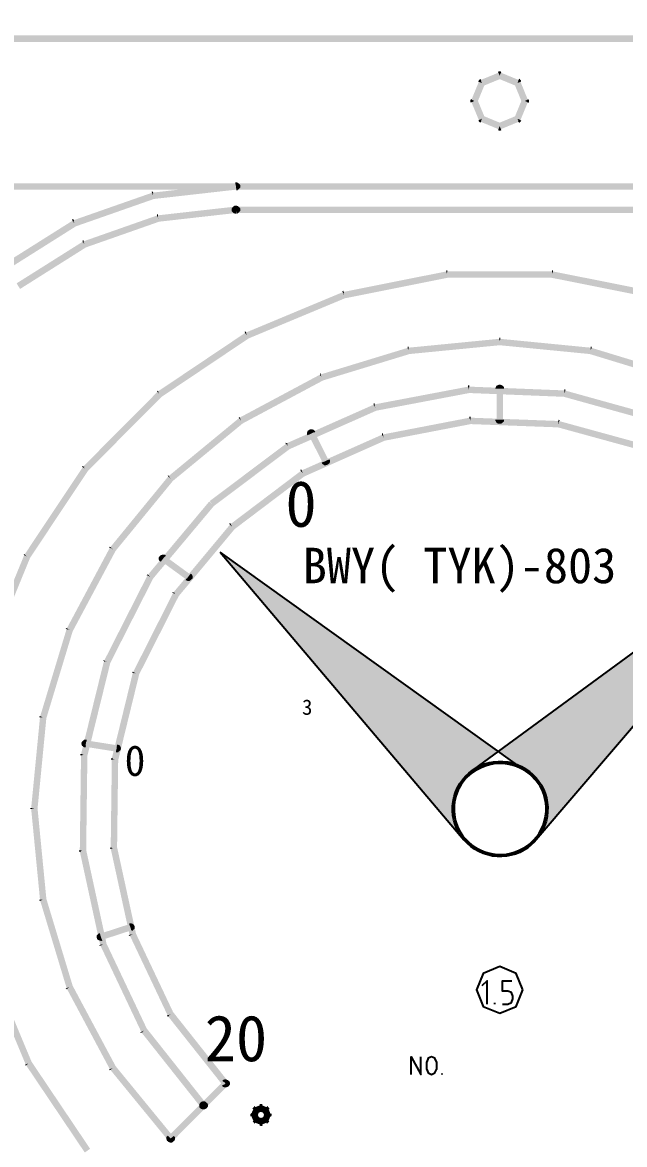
# Model space of a CAD drawing. Header units: millimetres. Extents: x -27384 to -11847, y 105622 to 113060.
# Drawn here: x -20774.8 to -20697.3, y 111418.4 to 111562.7 of the extents above; entities that cross this region are included whole.
import ezdxf

# ---------------------------------------------------------------- set-up
doc = ezdxf.new("R2010")
doc.units = ezdxf.units.MM
doc.linetypes.add('DASHDOT', pattern=[25.4, 12.7, -6.35, 0, -6.35])
doc.linetypes.add('HIDDEN', pattern=[9.524999999999999, 6.35, -3.175])
doc.layers.get('0').update_dxf_attribs({"color": 1, "linetype": 'DASHDOT'})
for name, color, linetype in [('01粗实线', 7, 'Continuous'), ('1', 4, 'Continuous'), ('3', 6, 'HIDDEN')]:
    doc.layers.add(name, color=color, linetype=linetype)
doc.layers.add('细实线', color=3, linetype='Continuous', lineweight=35)
doc.styles.add('PDF SimSun', font='SimSun.ttf')

# ---------------------------------------------------------------- blocks, each defined once
blk = doc.blocks.new('G$CBD4B754B')
at = {"transparency": 33554559}
for points in [[(-76.88780595131175, 99.44467736022489), (-76.88780595131175, 99.03308769360774), (-76.88780595131175, 98.6214980269906), (76.7816128878585, 98.6214980269906), (76.7816128878585, 99.03308769360774), (76.7816128878585, 99.44467736022489)], [(0.1124181740669883, 93.89627288639622), (-0.0465052381332498, 94.28149737863896), (-0.2054286503334879, 94.6659895049279), (-2.498466454919253, 93.72416688701014), (-2.339543042719015, 93.33894239476649), (-2.180619630522415, 92.95445026847847)], [(-0.0465052381332498, 94.28149737863896), (0.1124181740669883, 94.6659895049279), (0.0596878253199975, 94.6930870452561), (-0.006225110617378959, 94.6930870452561), (-0.0596878253199975, 94.6930870452561), (-0.125600761253736, 94.6930870452561), (-0.2054286503334879, 94.6659895049279)], [(2.087609154255915, 92.95445026847847), (2.246532566456153, 93.33894239476649), (2.406188344608381, 93.72416688701014), (0.1124181740669883, 94.6659895049279), (-0.0465052381332498, 94.28149737863896), (-0.2054286503334879, 93.89627288639622)], [(-1.95505091643281, 93.18001898256716), (-2.339543042719015, 93.33894239476649), (-2.724035169008857, 93.49859817292054), (-3.678308008158638, 91.1887159513717), (-3.293815881868795, 91.02979253917238), (-2.909323755582591, 90.87013676101833)], [(-2.339543042719015, 93.33894239476649), (-2.498466454919253, 93.72416688701014), (-2.551929169621872, 93.69706934668102), (-2.6046595183725, 93.67070417230661), (-2.644207279932743, 93.63115641074637), (-2.684487407448614, 93.57769369604284), (-2.724035169008857, 93.49859817292054)], [(2.803863058084971, 90.87013676101833), (3.187622818419186, 91.02979253917238), (3.57211494470539, 91.1887159513717), (2.631024692742358, 93.49859817292054), (2.246532566456153, 93.33894239476649), (1.862772806121939, 93.18001898256716)], [(2.246532566456153, 93.33894239476649), (2.631024692742358, 93.49859817292054), (2.604659518368862, 93.55132852166844), (2.578294343995367, 93.60479123637197), (2.538746582435124, 93.64433899793312), (2.485283867732505, 93.68388675949427), (2.406188344608381, 93.72416688701014)], [(-3.293815881868795, 91.02979253917238), (-3.678308008158638, 91.1887159513717), (-3.704673182532133, 91.1359856026238), (-3.704673182532133, 91.06934030073353), (-3.704673182532133, 91.01660995198563), (-3.704673182532133, 90.94996465009535), (-3.678308008158638, 90.87013676101833)], [(-2.909323755582591, 91.1887159513717), (-3.293815881868795, 91.02979253917238), (-3.678308008158638, 90.87013676101833), (-2.724035169008857, 88.57416949261187), (-2.339543042719015, 88.73382527076501), (-1.95505091643281, 88.89274868296434)], [(1.862772806121939, 88.89274868296434), (2.246532566456153, 88.73382527076501), (2.631024692742358, 88.57416949261187), (3.57211494470539, 90.87013676101833), (3.187622818419186, 91.02979253917238), (2.803863058084971, 91.1887159513717)], [(3.187622818419186, 91.02979253917238), (3.57211494470539, 90.87013676101833), (3.599212485034514, 90.92359947572095), (3.599212485034514, 90.9895124116565), (3.599212485034514, 91.04297512636003), (3.599212485034514, 91.1096204282494), (3.57211494470539, 91.1887159513717)], [(-2.339543042719015, 88.73382527076501), (-2.724035169008857, 88.57416949261187), (-2.697669994635362, 88.52143914386306), (-2.657389867119491, 88.46797642916044), (-2.617842105559248, 88.42842866759929), (-2.578294343995367, 88.38814854008342), (-2.498466454919253, 88.34860077852227)], [(-2.180619630522415, 89.11831739705394), (-2.339543042719015, 88.73382527076501), (-2.498466454919253, 88.34860077852227), (-0.2054286503334879, 87.4060457946498), (-0.0465052381332498, 87.79127028689345), (0.1124181740669883, 88.17576241318147)], [(-0.2054286503334879, 88.17576241318147), (-0.0465052381332498, 87.79127028689345), (0.1124181740669883, 87.4060457946498), (2.406188344608381, 88.34860077852227), (2.246532566456153, 88.73382527076501), (2.087609154255915, 89.11831739705394)], [(2.246532566456153, 88.73382527076501), (2.406188344608381, 88.34860077852227), (2.45891869335901, 88.37496595289576), (2.511649042106001, 88.40133112727017), (2.551929169621872, 88.44161125478604), (2.591476931182115, 88.49434160353485), (2.631024692742358, 88.57416949261187)], [(-0.0465052381332498, 87.79127028689345), (-0.2054286503334879, 87.4060457946498), (-0.1526983015828591, 87.3796806202754), (-0.0860529996934929, 87.3796806202754), (-0.03332265094650211, 87.3796806202754), (0.03332265094286413, 87.3796806202754), (0.1124181740669883, 87.4060457946498)], [(-73.8924291960393, 80.45149868753833), (-73.8924291960393, 80.03990902092119), (-73.8924291960393, 79.62831935430404), (73.78623613258605, 79.62831935430404), (73.78623613258605, 80.03990902092119), (73.78623613258605, 80.45149868753833)], [(-33.92721904070277, 79.62831935430404), (-33.97994938944976, 80.03990902092119), (-34.03341210415238, 80.45149868753833), (-44.69080147890782, 79.24382722801602), (-44.6373387642052, 78.83223756139796), (-44.58460841545821, 78.42064789478081)], [(-33.97994938944976, 80.03990902092119), (-34.03341210415238, 80.45149868753833), (-33.91403645351602, 80.45149868753833), (-33.79466080287602, 80.41195092597718), (-33.70165032661316, 80.3453056240869), (-33.62255480348904, 80.25229514782313), (-33.58227467597317, 80.14610208437261), (-33.56909208878642, 80.02672643373444), (-33.58227467597317, 79.90735078309626), (-33.63573739067579, 79.80115771964483), (-33.71483291379991, 79.72132983056781), (-33.82102597724952, 79.65541689463316), (-33.92721904070277, 79.62831935430404)], [(-44.50478052638209, 78.43383048196847), (-44.6373387642052, 78.83223756139796), (-44.76989700203194, 79.23064464082836), (-54.89705342548768, 75.6867257853828), (-54.76449518766094, 75.2883187059524), (-54.63193694983784, 74.88991162652292)], [(-33.92721904070277, 76.62928076925527), (-33.97994938944976, 77.0401380699177), (-34.03341210415238, 77.45172773653485), (-44.02801028978502, 76.32388416608956), (-43.97454757507876, 75.9122944994715), (-43.92181722633177, 75.50070483285526)], [(-33.97994938944976, 77.0401380699177), (-33.97994938944976, 76.62928076925527), (-34.09932504008611, 76.64246335644202), (-34.20551810353936, 76.69519370519083), (-34.29852857980222, 76.7618390070802), (-34.3644415157396, 76.86803207053163), (-34.3908066901131, 76.9874077211698), (-34.3908066901131, 77.09360078462032), (-34.3644415157396, 77.2129764352585), (-34.29852857980222, 77.31916949870993), (-34.20551810353936, 77.38581480059929), (-34.09932504008611, 77.4385451493481), (-33.97994938944976, 77.45172773653485)], [(-33.97994938944976, 77.0401380699177), (-34.03341210415238, 77.45172773653485), (-33.91403645351602, 77.45172773653485), (-33.79466080287602, 77.4121799749737), (-33.70165032661316, 77.34553467308342), (-33.62255480348904, 77.25252419681965), (-33.58227467597317, 77.14633113336913), (-33.56909208878642, 77.02695548273095), (-33.58227467597317, 76.90757983209278), (-33.63573739067579, 76.80138676864135), (-33.71483291379991, 76.72155887956433), (-33.82102597724952, 76.65564594362968), (-33.92721904070277, 76.62928076925527)], [(-33.97994938944976, 77.45172773653485), (-33.97994938944976, 77.0401380699177), (-33.97994938944976, 76.62928076925527), (33.87448869195214, 76.62928076925527), (33.87448869195214, 77.0401380699177), (33.87448869195214, 77.45172773653485)], [(-54.53892647357134, 74.93019175403879), (-54.76449518766094, 75.2883187059524), (-54.99006390175055, 75.64644565786693), (-64.06993700979365, 69.92666755060691), (-63.84436829570404, 69.56780823273766), (-63.61879958161444, 69.20968128082404)], [(-43.84198933725565, 75.51388742004201), (-43.97454757507876, 75.9122944994715), (-44.1071058129055, 76.3107015789019), (-53.59783622161194, 72.97916885035829), (-53.4652779837852, 72.5807617709279), (-53.33271974595846, 72.1823546914984)], [(-53.24044163565122, 72.22263481901427), (-53.4652779837852, 72.5807617709279), (-53.6908466978748, 72.93888872284242), (-62.20093909305433, 67.57723756749692), (-61.97537037896473, 67.21837824962768), (-61.74980166487512, 66.86025129771315)], [(-6.740330065324088, 68.29349147132507), (-6.820157954400202, 68.70508113794222), (-6.899253477520688, 69.11667080455936), (-20.15507726003125, 66.47575917142512), (-20.07524937095513, 66.06416950480798), (-19.99542148187902, 65.65257983819083)], [(6.713964890946954, 68.29349147132507), (6.713964890946954, 68.70508113794222), (6.713964890946954, 69.11667080455936), (-6.820157954400202, 69.11667080455936), (-6.820157954400202, 68.70508113794222), (-6.820157954400202, 68.29349147132507)], [(19.8899607843814, 65.65257983819083), (19.96905630750189, 66.06416950480798), (20.04888419658164, 66.47575917142512), (6.793792780023068, 69.11667080455936), (6.713964890946954, 68.70508113794222), (6.63413700187084, 68.29349147132507)], [(-19.9163259587549, 65.67894501256524), (-20.07524937095513, 66.06416950480798), (-20.23417278315537, 66.448661631096), (-32.72101231308989, 61.24593388794983), (-32.56208890088965, 60.86144176166181), (-32.40243312273378, 60.47621726941816)], [(-32.3233375996133, 60.51576503097931), (-32.56208890088965, 60.86144176166181), (-32.80010783621037, 61.20638612638868), (-44.04119287697176, 53.66741098731927), (-43.80244157569541, 53.32246662259149), (-43.56369027441906, 52.97752225786462)], [(-11.61861969047823, 58.49882919136417), (-11.73726297516259, 58.89650390483985), (-11.85663862579895, 59.29491098426934), (-23.08454107937359, 55.87036777946196), (-22.9651654287336, 55.47269306598628), (-22.84578977809724, 55.07428598655679)], [(-0.006225110617378959, 59.62667276181037), (-0.0465052381332498, 60.03826242842752), (-0.0860529996934929, 60.44985209504466), (-11.77754310267846, 59.30809357145699), (-11.73726297516259, 58.89650390483985), (-11.69771521359871, 58.48564660417742)], [(11.59225451610109, 58.48564660417742), (11.63180227766497, 58.89650390483985), (11.67135003922522, 59.30809357145699), (-0.006225110617378959, 60.44985209504466), (-0.0465052381332498, 60.03826242842752), (-0.0860529996934929, 59.62667276181037)], [(22.73959671464399, 55.07428598655679), (22.85897236528035, 55.47269306598628), (22.97834801592035, 55.87036777946196), (11.75117792830133, 59.29491098426934), (11.63180227766497, 58.89650390483985), (11.51242662702498, 58.49882919136417)], [(-22.76596188901749, 55.10065116093028), (-22.9651654287336, 55.47269306598628), (-23.16363660249408, 55.84400260508846), (-33.51636174003943, 50.30951308440126), (-33.31715820032332, 49.93820354529998), (-33.11868702656284, 49.56616164024399)], [(-43.51095992566843, 53.03025260661252), (-43.80244157569541, 53.32246662259149), (-44.09392322571875, 53.61468063857046), (-53.63811634912781, 44.01848953237004), (-53.3459023331452, 43.72627551639107), (-53.05442068312186, 43.4340615004121)], [(-3.930241896621737, 53.48139003479082), (-4.009337419742224, 53.89297970140797), (-4.089165308821975, 54.30456936802511), (-16.13804999776403, 52.02178468680449), (-16.0589544746399, 51.61019502018735), (-15.97912658556379, 51.1986053535702)], [(8.251201030147058, 52.99070484505137), (8.265115983289434, 53.40229451166852), (8.278298570476181, 53.81315181233094), (-3.996154832555476, 54.30456936802511), (-4.009337419742224, 53.89297970140797), (-4.023252372884599, 53.48139003479082)], [(-0.0465052381332498, 54.03945289237527), (-0.4573625387965876, 54.03945289237527), (-0.4441799516062019, 54.15882854301344), (-0.3907172369035834, 54.26502160646396), (-0.3248043009698449, 54.35729971677301), (-0.2186112375202356, 54.42394501866329), (-0.09923558688024059, 54.45031019303769), (0.006957476569368737, 54.45031019303769), (0.1263331272093637, 54.42394501866329), (0.2317938247033453, 54.35729971677301), (0.2984391265963495, 54.26502160646396), (0.3511694753433403, 54.15882854301344), (0.364352062530088, 54.03945289237527)], [(0.364352062530088, 54.03945289237527), (-0.0465052381332498, 54.03945289237527), (-0.4573625387965876, 54.03945289237527), (-0.4573625387965876, 50.0443966087505), (-0.0465052381332498, 50.0443966087505), (0.364352062530088, 50.0443966087505)], [(19.98223889468863, 49.72581741839804), (20.08843195814188, 50.12349213187281), (20.19462502159149, 50.52189921130321), (8.370576680783415, 53.7999692251442), (8.265115983289434, 53.40229451166852), (8.158922919836186, 53.00388743223903)], [(-15.88684847525656, 51.22497052794461), (-16.0589544746399, 51.61019502018735), (-16.23106047402689, 51.995419512431), (-27.45823056164591, 47.01826048337352), (-27.28612456225892, 46.63303599113078), (-27.11401856287193, 46.24781149888713)], [(-33.05204172467347, 49.61962435494661), (-33.31715820032332, 49.93820354529998), (-33.58227467597317, 50.25678273565336), (-42.64896519682952, 42.79763548566007), (-42.38384872117967, 42.47905629530669), (-42.11873224552983, 42.16047710495423)], [(-3.758135897234752, 49.48633375116697), (-3.837231420358876, 49.89792341778411), (-3.91705930943499, 50.30951308440126), (-15.06440150797425, 48.15928664100647), (-14.98530598485377, 47.74769697438933), (-14.90547809577765, 47.3368396737269)], [(7.496131730709749, 49.06156149736216), (7.509314317896497, 49.47315116397931), (7.522496905086882, 49.88474083059737), (-3.824048833172128, 50.30951308440126), (-3.837231420358876, 49.89792341778411), (-3.850414007545623, 49.48633375116697)], [(-0.0465052381332498, 50.0443966087505), (0.364352062530088, 50.0443966087505), (0.3511694753433403, 49.92428859215852), (0.2984391265963495, 49.81809552870709), (0.2317938247033453, 49.72581741839804), (0.1263331272093637, 49.65917211650776), (0.006957476569368737, 49.63280694213336), (-0.09923558688024059, 49.63280694213336), (-0.2186112375202356, 49.65917211650776), (-0.3248043009698449, 49.72581741839804), (-0.3907172369035834, 49.81809552870709), (-0.4441799516062019, 49.92428859215852), (-0.4573625387965876, 50.0443966087505)], [(18.35199227922931, 46.07570549950105), (18.45818534267892, 46.47411257893145), (18.56437840612853, 46.87178729240622), (7.615507381349744, 49.87155824340971), (7.509314317896497, 49.47315116397931), (7.403121254446887, 49.07547645050454)], [(-14.81246761951115, 47.36320484810039), (-14.98530598485377, 47.74769697438933), (-15.15741198424075, 48.13292146663207), (-25.5365022961596, 43.52707197667587), (-25.36439629677261, 43.14257985038785), (-25.19155793143, 42.7573553581442)], [(-24.26365026665735, 48.2918448788314), (-24.63495980575681, 48.10655629225857), (-24.67450756731705, 48.21274935570909), (-24.67450756731705, 48.33212500634727), (-24.64814239294356, 48.45150065698544), (-24.59541204419656, 48.55769372043596), (-24.5024015679337, 48.63752160951299), (-24.39620850448046, 48.69025195826089), (-24.2768328538441, 48.70343454544854), (-24.15818956915973, 48.70343454544854), (-24.05199650571012, 48.65070419670064), (-23.95898602944362, 48.58405889481037), (-23.89307309350988, 48.47786583135894)], [(-22.83260719090686, 44.53627226243862), (-22.4612976518074, 44.72156084901144), (-22.08998811270794, 44.90758180153989), (-23.89307309350988, 48.47786583135894), (-24.26365026665735, 48.2918448788314), (-24.63495980575681, 48.10655629225857)], [(-27.03419067379582, 46.30127421358975), (-27.28612456225892, 46.63303599113078), (-27.53805845072202, 46.96479776867), (-37.36055063696767, 39.58547840775464), (-37.10861674850457, 39.25371663021451), (-36.85668286004147, 38.92195485267439)], [(-22.4612976518074, 44.72156084901144), (-22.08998811270794, 44.90758180153989), (-22.05044035114406, 44.80138873808846), (-22.05044035114406, 44.68201308745029), (-22.07680552551756, 44.56263743681211), (-22.12953587426819, 44.45644437336159), (-22.22254635053105, 44.37661648428457), (-22.32873941398066, 44.32388613553576), (-22.44811506462065, 44.31070354834901), (-22.56749071525701, 44.31070354834901), (-22.67295141275463, 44.36343389709691), (-22.76596188901749, 44.43007919898719), (-22.83260719090686, 44.53627226243862)], [(-53.00169033437487, 43.50070680230147), (-53.3459023331452, 43.72627551639107), (-53.6908466978748, 43.95184423047976), (-61.19320353920193, 32.68366164939107), (-60.8489915404316, 32.45809293530237), (-60.504047175702, 32.23252422121277)], [(-25.11246240830951, 42.81081807284772), (-25.36439629677261, 43.14257985038785), (-25.61633018523571, 43.47434162792797), (-34.68228834013644, 36.6252552183123), (-34.43108681762897, 36.29349344077218), (-34.17915292916587, 35.96173166323206)], [(-42.0660018967792, 42.21320745370213), (-42.38384872117967, 42.47905629530669), (-42.70242791153214, 42.74417277095745), (-50.15132203815665, 33.65258180763794), (-49.83347521375981, 33.38673296603247), (-49.51562838935934, 33.12161649038262)], [(-36.79003755815211, 38.98786778860995), (-37.10861674850457, 39.25371663021451), (-37.42646357290141, 39.51883310586436), (-45.31331254051838, 30.10866295219239), (-44.99546571612154, 29.84354647654163), (-44.67688652576544, 29.57769763493707)], [(-34.1125076272765, 36.02837696512233), (-34.43108681762897, 36.29349344077218), (-34.7489336420258, 36.55934228237766), (-42.02645413521896, 27.83906085815943), (-41.70787494486649, 27.57394438250867), (-41.39002812046965, 27.30809554090411)], [(-49.46216567465672, 33.1882617922729), (-49.83347521375981, 33.38673296603247), (-50.20478475285927, 33.58593650574767), (-55.74513320118422, 23.20684619382882), (-55.37455602804039, 23.00764265411362), (-55.00324648893729, 22.80917148035314)], [(-60.46449941414176, 32.29843715714833), (-60.8489915404316, 32.45809293530237), (-61.2334836667178, 32.6170163475017), (-66.3761574015698, 20.08769959218716), (-65.99166527527996, 19.92877617998784), (-65.60717314899011, 19.76912040183379)], [(-43.3513041475162, 32.1922440936969), (-43.6032380359793, 31.86048231615678), (-43.68306592505542, 31.9403102052338), (-43.73579627380605, 32.04650326868523), (-43.76289381413153, 32.15269633213666), (-43.76289381413153, 32.27207198277392), (-43.72261368661566, 32.3914476334121), (-43.65670075068192, 32.48445810967587), (-43.55050768723231, 32.55110341156615), (-43.44431462377906, 32.60383376031405), (-43.32493897314271, 32.60383376031405), (-43.20556332250271, 32.5906511731273), (-43.10010262500873, 32.52400587123702)], [(-43.10010262500873, 32.52400587123702), (-43.3513041475162, 32.1922440936969), (-43.6032380359793, 31.86048231615678), (-40.38229256661725, 29.51178469900151), (-40.13035867815415, 29.84354647654163), (-39.87842478969105, 30.17530825408176)], [(-44.62415617701845, 29.65752552401409), (-44.99546571612154, 29.84354647654163), (-45.366775255221, 30.02883506311537), (-50.93348887791944, 19.06604908519239), (-50.56291170477562, 18.88002813266485), (-50.19160216567252, 18.69473954609111)], [(-40.13035867815415, 29.84354647654163), (-39.87842478969105, 30.17530825408176), (-39.79932926656693, 30.09548036500473), (-39.74586655186431, 29.98928730155421), (-39.71950137749081, 29.88309423810279), (-39.71950137749081, 29.76371858746461), (-39.75978150500669, 29.64434293682643), (-39.82569444094042, 29.55133246056266), (-39.93188750439367, 29.48468715867239), (-40.03808056784328, 29.43195680992449), (-40.15745621847964, 29.43195680992449), (-40.27609950316401, 29.44513939711214), (-40.38229256661725, 29.51178469900151)], [(-41.33656540576703, 27.38792342998113), (-41.70787494486649, 27.57394438250867), (-42.07918448396958, 27.7592329690824), (-47.20867563163119, 17.60571137125226), (-46.83809845848373, 17.42042278467852), (-46.46678891938427, 17.23440183215098)], [(-54.9768813145638, 22.88826700347545), (-55.37455602804039, 23.00764265411362), (-55.77223074151334, 23.12775067070652), (-59.17846479745276, 11.88593326399223), (-58.78079008397617, 11.76582524739933), (-58.38311537049958, 11.64644959676116)], [(-50.15132203815665, 18.77383506921342), (-50.56291170477562, 18.88002813266485), (-50.97376900543532, 18.98622119611537), (-53.91641541196441, 7.041332472759677), (-53.50555811130107, 6.935139409308249), (-53.09470081063773, 6.82894634585773)], [(-46.42724115782403, 17.32741230841475), (-46.83809845848373, 17.42042278467852), (-47.24895575914707, 17.52661584812995), (-49.95285086439617, 6.48400198112995), (-49.54199356373647, 6.377808917679431), (-49.13113626307313, 6.28479844141475)], [(-58.36993278331283, 11.72627748583818), (-58.78079008397617, 11.76582524739933), (-59.19164738463951, 11.80610537491521), (-60.33194117631501, 0.09923558688024059), (-59.92108387565531, 0.05968782531908801), (-59.51022657499198, 0.02014006375793542)], [(-53.29317198439821, 8.407927344481323), (-53.35981728628758, 7.997070043818894), (-53.4652779837852, 8.036617805380047), (-53.57147104723481, 8.089348154127947), (-53.65129893631456, 8.182358630391718), (-53.6908466978748, 8.301734281029894), (-53.70402928506155, 8.407927344481323), (-53.6908466978748, 8.527302995119499), (-53.63811634912781, 8.633496058570017), (-53.55828846004806, 8.726506534834698), (-53.4652779837852, 8.793151836724064), (-53.3459023331452, 8.819517011098469), (-53.22725904846448, 8.819517011098469)], [(-53.22725904846448, 8.819517011098469), (-53.29317198439821, 8.407927344481323), (-53.35981728628758, 7.997070043818894), (-49.40943532590973, 7.3730942502998), (-49.34279002402036, 7.784683916916947), (-49.27687708808298, 8.195541217579375)], [(-49.34279002402036, 7.784683916916947), (-49.27687708808298, 8.195541217579375), (-49.17068402463337, 8.155993456018223), (-49.06449096118376, 8.103263107270323), (-48.98539543805964, 8.010252631005642), (-48.94511531054377, 7.890876980367466), (-48.93193272335702, 7.784683916916947), (-48.94511531054377, 7.664575900324053), (-48.99857802524639, 7.558382836872624), (-49.07767354837051, 7.466104726563572), (-49.17068402463337, 7.399459424673296), (-49.29005967527337, 7.3730942502998), (-49.40943532590973, 7.3730942502998)], [(-53.09470081063773, 6.935139409308249), (-53.50555811130107, 6.935139409308249), (-53.91641541196441, 6.935139409308249), (-54.07533882416101, -5.355426044729938), (-53.66448152350131, -5.355426044729938), (-53.25362422283797, -5.355426044729938)], [(-49.13113626307313, 6.377808917679431), (-49.54199356373647, 6.377808917679431), (-49.95285086439617, 6.377808917679431), (-50.09859168940966, -4.99729909281541), (-49.68773438874632, -4.99729909281541), (-49.27687708808298, -4.99729909281541)], [(-59.51022657499198, 0.09923558688024059), (-59.92108387565531, 0.05968782531908801), (-60.33194117631501, 0.02014006375793542), (-59.19164738463951, -11.68672972427703), (-58.78079008397617, -11.64644959676116), (-58.36993278331283, -11.60690183520001)], [(-53.25362422283797, -5.262415568465258), (-53.66448152350131, -5.355426044729938), (-54.07533882416101, -5.44843652099371), (-51.46372182922278, -17.47315313342642), (-51.05286452855944, -17.38014265716265), (-50.6420072278961, -17.28713218089888)], [(-49.27687708808298, -4.904288616551639), (-49.68773438874632, -4.99729909281541), (-50.09859168940966, -5.090309569079182), (-47.67299564699715, -16.19883637201383), (-47.26213834633381, -16.10582589575006), (-46.85128104567048, -16.01354778544101)], [(-58.38311537049958, -11.52707394612298), (-58.78079008397617, -11.64644959676116), (-59.17846479745276, -11.76582524739933), (-55.77223074151334, -23.02082524130037), (-55.37455602804039, -22.9014495906622), (-54.9768813145638, -22.78207394002402)], [(-51.4908193695519, -16.0399129598145), (-51.35826113172516, -16.4383200392449), (-51.22570289389841, -16.83599475272058), (-47.4342443457208, -15.60195811882386), (-47.5668025835439, -15.20355103939346), (-47.69936082137065, -14.80514395996306)], [(-47.5668025835439, -15.20355103939346), (-47.69936082137065, -14.80514395996306), (-47.57998517073065, -14.79196137277631), (-47.46060952009429, -14.80514395996306), (-47.35514882259668, -14.84542408747893), (-47.26213834633381, -14.92525197655686), (-47.19549304444445, -15.01753008686592), (-47.1559452828842, -15.13763810345881), (-47.1559452828842, -15.25701375409699), (-47.1823104572577, -15.36320681754751), (-47.24895575914707, -15.46939988099894), (-47.32805128226755, -15.54849540412124), (-47.4342443457208, -15.60195811882386)], [(-51.35826113172516, -16.4383200392449), (-51.22570289389841, -16.83599475272058), (-51.34434617858278, -16.84917733990733), (-51.46372182922278, -16.83599475272058), (-51.56991489267239, -16.79644699115943), (-51.66292536893525, -16.7166191020824), (-51.72883830487262, -16.62360862581863), (-51.7691184323885, -16.50423297518046), (-51.7691184323885, -16.38485732454228), (-51.74202089205937, -16.27866426109085), (-51.676107956122, -16.17247119764033), (-51.59628006704588, -16.09264330856331), (-51.4908193695519, -16.0399129598145)], [(-50.68155498945634, -17.20803665777657), (-51.05286452855944, -17.38014265716265), (-51.4241740676589, -17.55298102250345), (-46.16212468217054, -28.66224019139372), (-45.79081514307109, -28.48940182605202), (-45.41950560396799, -28.31656346071122)], [(-46.89082880723436, -15.93371989636398), (-47.26213834633381, -16.10582589575006), (-47.63344788543691, -16.27866426109085), (-42.76834084746588, -26.55156150955918), (-42.39703130836642, -26.3794555101731), (-42.02645413521896, -26.20661714483231)], [(-65.48779749835376, -20.03496924343926), (-65.8722896246436, -20.19389265563859), (-66.2567817509298, -20.35354843379173), (-61.03428012700169, -32.85576764877715), (-60.64978800071549, -32.69684423657873), (-60.26529587442565, -32.5379208243794)], [(-55.00324648893729, -22.70297841690262), (-55.37455602804039, -22.9014495906622), (-55.74513320118422, -23.1006531303774), (-50.20478475285927, -33.46656085510949), (-49.83347521375981, -33.26735731539429), (-49.46216567465672, -33.06815377568)], [(-42.0660018967792, -26.11360666856763), (-42.39703130836642, -26.3794555101731), (-42.72879308590564, -26.64457198582295), (-35.66365871961534, -35.55014199661491), (-35.33189694207613, -35.28502552096506), (-35.0008675304889, -35.01917667935959)], [(-45.45905336553187, -28.22428535040217), (-45.79081514307109, -28.48940182605202), (-46.12184455465467, -28.75525066765749), (-38.48692947550444, -38.37780694823232), (-38.15590006391722, -38.11195810662684), (-37.824138286378, -37.846841630977)], [(-60.30557600194152, -32.45809293530237), (-60.64978800071549, -32.69684423657873), (-60.99473236544145, -32.93559553785417), (-53.4389128094117, -44.16423035738171), (-53.09470081063773, -43.92547905610627), (-52.74975644591177, -43.68672775482992)], [(-49.51562838935934, -33.00224083974445), (-49.83347521375981, -33.26735731539429), (-50.15132203815665, -33.53320615699977), (-42.70242791153214, -42.62479712031927), (-42.38384872117967, -42.35894827871471), (-42.0660018967792, -42.09383180306395)], [(-35.04041529204915, -35.57723953694403), (-35.33189694207613, -35.28502552096506), (-35.6241109580551, -34.99281150498518), (-38.44738171394056, -37.81974409064787), (-38.15590006391722, -38.11195810662684), (-37.86368604793824, -38.40417212260581)], [(-35.33189694207613, -35.28502552096506), (-35.0008675304889, -35.01917667935959), (-34.94740481578629, -35.12536974281102), (-34.92103964141279, -35.24547775940391), (-34.92103964141279, -35.36485341004209), (-34.96131976892866, -35.47104647349261), (-35.0272327048624, -35.57723953694403), (-35.1202431811289, -35.64315247287868), (-35.22643624457851, -35.69661518758221), (-35.34507952926288, -35.69661518758221), (-35.46445517989923, -35.68343260039455), (-35.57064824335248, -35.62996988569193), (-35.66365871961534, -35.55014199661491)], [(-35.33189694207613, -35.28502552096506), (-35.6241109580551, -34.99281150498518), (-35.5311004817886, -34.91298361590816), (-35.42490741833899, -34.87343585434792), (-35.30553176769899, -34.87343585434792), (-35.18615611706264, -34.88661844153467), (-35.07996305361303, -34.95326374342494), (-35.0008675304889, -35.03309163250105), (-34.93422222859954, -35.13928469595248), (-34.92103964141279, -35.25866034659066), (-34.92103964141279, -35.37803599722884), (-34.96131976892866, -35.48422906067935), (-35.04041529204915, -35.57723953694403)], [(-37.86368604793824, -38.40417212260581), (-38.15590006391722, -38.11195810662684), (-38.44738171394056, -37.81974409064787), (-42.67533037120302, -42.06746662868954), (-42.38384872117967, -42.35894827871471), (-42.09236707115633, -42.65116229469368)], [(-38.15590006391722, -38.11195810662684), (-37.86368604793824, -38.40417212260581), (-37.95669652420111, -38.48400001168284), (-38.06288958765435, -38.52354777324399), (-38.18226523829071, -38.52354777324399), (-38.30164088893071, -38.51036518605724), (-38.40710158642469, -38.44371988416697), (-38.48692947550444, -38.36389199508994), (-38.55357477739381, -38.25769893163942), (-38.56675736458055, -38.13832328100125), (-38.56675736458055, -38.01894763036307), (-38.52647723706468, -37.91275456691164), (-38.44738171394056, -37.81974409064787)], [(-38.15590006391722, -38.11195810662684), (-37.824138286378, -37.846841630977), (-37.77140793763101, -37.95303469442752), (-37.74431039730189, -38.07241034506569), (-37.74431039730189, -38.19178599570387), (-37.78459052481776, -38.2979790591553), (-37.8505034607515, -38.40417212260581), (-37.94351393701436, -38.47008505854137), (-38.04970700046761, -38.52354777324399), (-38.16908265110396, -38.52354777324399), (-38.28845830174396, -38.51036518605724), (-38.39391899923794, -38.45690247135462), (-38.48692947550444, -38.37780694823232)], [(-38.15590006391722, -38.11195810662684), (-38.44738171394056, -37.81974409064787), (-38.3543712376777, -37.74064856752557), (-38.24817817422809, -37.7003684400097), (-38.12880252358809, -37.7003684400097), (-38.00942687295174, -37.71355102719735), (-37.90396617545412, -37.78019632908672), (-37.824138286378, -37.86002421816374), (-37.77140793763101, -37.96621728161517), (-37.74431039730189, -38.08559293225335), (-37.74431039730189, -38.20496858289152), (-37.78459052481776, -38.31116164634204), (-37.86368604793824, -38.40417212260581)], [(-30.98457263417367, -38.89485731234527), (-31.36906476046352, -38.73593390014594), (-31.75355688675336, -38.5762781219928), (-32.00475840926083, -39.17388874113749), (-31.62099864892662, -39.33281215333682), (-31.23650652263677, -39.49246793149086)], [(-31.36906476046352, -38.73593390014594), (-31.52798817266375, -38.3507094079032), (-31.58071852141074, -38.37780694823232), (-31.63418123611336, -38.41735470979347), (-31.67372899767361, -38.45690247135462), (-31.71327675923749, -38.49718259887049), (-31.75355688675336, -38.5762781219928)], [(-30.61326309507422, -38.86849213797177), (-30.77218650727445, -38.48400001168284), (-30.93110991947106, -38.0987755194401), (-31.52798817266375, -38.3507094079032), (-31.36906476046352, -38.73593390014594), (-31.20940898230765, -39.12042602643487)], [(-30.77218650727445, -38.48400001168284), (-30.61326309507422, -38.0987755194401), (-30.66599344382121, -38.08559293225335), (-30.71945615852383, -38.07241034506569), (-30.7853690944612, -38.07241034506569), (-30.83883180916382, -38.07241034506569), (-30.93110991947106, -38.0987755194401)], [(-30.33496403223762, -39.12042602643487), (-30.17604062003738, -38.73593390014594), (-30.01711720783715, -38.3507094079032), (-30.61326309507422, -38.0987755194401), (-30.77218650727445, -38.48400001168284), (-30.93110991947106, -38.86849213797177)], [(-30.30859885786413, -39.49246793149086), (-29.92410673157428, -39.33281215333682), (-29.53961460528444, -39.17388874113749), (-29.79154849374754, -38.5762781219928), (-30.17604062003738, -38.73593390014594), (-30.56053274632723, -38.89485731234527)], [(-30.17604062003738, -38.73593390014594), (-29.79154849374754, -38.5762781219928), (-29.81791366812467, -38.52354777324399), (-29.85746142968492, -38.47008505854137), (-29.89774155720079, -38.43053729698022), (-29.93728931876103, -38.39098953541907), (-30.01711720783715, -38.3507094079032)], [(-31.62099864892662, -39.33281215333682), (-32.00475840926083, -39.17388874113749), (-32.01867336240321, -39.22661908988539), (-32.03185594958995, -39.28008180458892), (-32.03185594958995, -39.34672710647828), (-32.03185594958995, -39.39945745522709), (-32.00475840926083, -39.49246793149086)], [(-31.23650652263677, -39.17388874113749), (-31.62099864892662, -39.33281215333682), (-32.00475840926083, -39.49246793149086), (-31.75355688675336, -40.08934618468083), (-31.36906476046352, -39.93042277248242), (-30.98457263417367, -39.77076699432837)], [(-31.36906476046352, -39.93042277248242), (-31.75355688675336, -40.08934618468083), (-31.72645934642424, -40.14280889938436), (-31.68691158486035, -40.19553924813226), (-31.64736382330011, -40.23581937564813), (-31.60708369578424, -40.27536713720929), (-31.52798817266375, -40.31491489877044)], [(-31.20940898230765, -39.54519828023876), (-31.36906476046352, -39.93042277248242), (-31.52798817266375, -40.31491489877044), (-30.93110991947106, -40.56758115318826), (-30.77218650727445, -40.18235666094552), (-30.61326309507422, -39.79786453465658)], [(-30.93110991947106, -39.79786453465658), (-30.77218650727445, -40.18235666094552), (-30.61326309507422, -40.56758115318826), (-30.01711720783715, -40.31491489877044), (-30.17604062003738, -39.93042277248242), (-30.33496403223762, -39.54519828023876)], [(-30.77218650727445, -40.18235666094552), (-30.93110991947106, -40.56758115318826), (-30.87837957072406, -40.580763740375), (-30.82564922197707, -40.59394632756266), (-30.75900392008771, -40.59394632756266), (-30.70627357133708, -40.59394632756266), (-30.61326309507422, -40.56758115318826)], [(-30.56053274632723, -39.77076699432837), (-30.17604062003738, -39.93042277248242), (-29.79154849374754, -40.08934618468083), (-29.53961460528444, -39.49246793149086), (-29.92410673157428, -39.33281215333682), (-30.30859885786413, -39.17388874113749)], [(-30.17604062003738, -39.93042277248242), (-30.01711720783715, -40.31491489877044), (-29.96365449313453, -40.28854972439603), (-29.91092414438754, -40.24900196283488), (-29.87064401687167, -40.20945420127373), (-29.83109625531142, -40.16917407375786), (-29.79154849374754, -40.08934618468083)], [(-29.92410673157428, -39.33281215333682), (-29.53961460528444, -39.49246793149086), (-29.52643201809769, -39.43900521678825), (-29.51324943091095, -39.38627486803944), (-29.51324943091095, -39.31962956615007), (-29.51324943091095, -39.26689921740126), (-29.53961460528444, -39.17388874113749)], [(-42.38384872117967, -42.35894827871471), (-42.09236707115633, -42.65116229469368), (-42.18537754741919, -42.7309901837707), (-42.2915706108688, -42.77053794533094), (-42.41021389555317, -42.77053794533094), (-42.52958954619317, -42.7573553581442), (-42.63578260964277, -42.69071005625483), (-42.71561049871889, -42.61161453313252), (-42.76834084746588, -42.5054214696811), (-42.79470602184301, -42.38604581904292), (-42.79470602184301, -42.26667016840474), (-42.75515826027913, -42.16047710495423), (-42.67533037120302, -42.06746662868954)], [(-42.38384872117967, -42.35894827871471), (-42.0660018967792, -42.09383180306395), (-41.99935659488983, -42.20002486651538), (-41.97299142051634, -42.3062179299659), (-41.97299142051634, -42.42559358060407), (-42.01253918207658, -42.54496923124225), (-42.07918448396958, -42.63797970750602), (-42.17219496023245, -42.71780759658304), (-42.27765565772643, -42.7573553581442), (-42.39703130836642, -42.77053794533094), (-42.51640695900278, -42.7573553581442), (-42.62260002245603, -42.7046250093963), (-42.70242791153214, -42.62479712031927)]]:
    blk.add_hatch(color=7, dxfattribs=at).paths.add_polyline_path(points, flags=16)
at = {"lineweight": -3, "ltscale": 2}
h = blk.add_hatch(color=256, dxfattribs=at)
edge = h.paths.add_edge_path(flags=0)
edge.add_arc((-1.127773430198431e-10, 4.365574568510056e-11), 6.123563608280685, 319.5073752434265, 430.4550969711817)
edge.add_line((2.048610711171932, 5.770721394983411), (-0.2267826533825428, 7.399772170036158))
edge.add_line((-0.2267826533679909, 7.399772170028882), (38.8480585910329, 36.06679518562305))
edge.add_line((38.84805859101834, 36.06679518563033), (4.656906180181977, -3.976337019616039))
h = blk.add_hatch(color=256, dxfattribs=at)
edge = h.paths.add_edge_path(flags=0)
edge.add_line((-0.2267826533061452, 7.399772169999778), (-3.180267746050959, 5.232965538591088))
edge.add_arc((-1.127773430198431e-10, -1.455191522836685e-11), 6.123563608223306, 121.288605977993, 220.2837328831334)
edge.add_line((-4.671372330081795, -3.959332244077814), (-36.01714101609105, 33.02361020020908))
edge.add_line((-36.01714101608377, 33.02361020019453), (-0.2267826532915933, 7.399772170036165))
for p, q in [((-44.69080147890782, 79.24382722801602), (-44.76989700203194, 79.23064464082836)), ((-54.89705342548768, 75.6867257853828), (-54.99006390175055, 75.64644565786693)), ((-44.02801028978502, 76.32388416608956), (-44.1071058129055, 76.3107015789019)), ((-53.59783622161194, 72.97916885035829), (-53.6908466978748, 72.93888872284242)), ((-6.820157954400202, 69.11667080455936), (-6.899253477520688, 69.11667080455936)), ((6.793792780023068, 69.11667080455936), (6.713964890946954, 69.11667080455936)), ((-20.15507726003125, 66.47575917142512), (-20.23417278315537, 66.448661631096)), ((-32.72101231308989, 61.24593388794983), (-32.80010783621037, 61.20638612638868)), ((-11.77754310267846, 59.30809357145699), (-11.85663862579895, 59.29491098426934)), ((-0.006225110617378959, 60.44985209504466), (-0.0860529996934929, 60.44985209504466)), ((11.75117792830133, 59.29491098426934), (11.67135003922522, 59.30809357145699)), ((-23.08454107937359, 55.87036777946196), (-23.16363660249408, 55.84400260508846)), ((-44.04119287697176, 53.66741098731927), (-44.09392322571875, 53.61468063857046)), ((-3.996154832555476, 54.30456936802511), (-4.089165308821975, 54.30456936802511)), ((8.370576680783415, 53.7999692251442), (8.278298570476181, 53.81315181233094)), ((-16.13804999776403, 52.02178468680449), (-16.23106047402689, 51.995419512431)), ((-33.51636174003943, 50.30951308440126), (-33.58227467597317, 50.25678273565336)), ((-3.824048833172128, 50.30951308440126), (-3.91705930943499, 50.30951308440126)), ((7.615507381349744, 49.87155824340971), (7.522496905086882, 49.88474083059737)), ((-15.06440150797425, 48.15928664100647), (-15.15741198424075, 48.13292146663207)), ((-27.45823056164591, 47.01826048337352), (-27.53805845072202, 46.96479776867)), ((-53.63811634912781, 44.01848953237004), (-53.6908466978748, 43.95184423047976)), ((-25.5365022961596, 43.52707197667587), (-25.61633018523571, 43.47434162792797)), ((-42.64896519682952, 42.79763548566007), (-42.70242791153214, 42.74417277095745)), ((-34.68228834013644, 36.6252552183123), (-34.7489336420258, 36.55934228237766)), ((-50.15132203815665, 33.65258180763794), (-50.20478475285927, 33.58593650574767)), ((-61.19320353920193, 32.68366164939107), (-61.2334836667178, 32.6170163475017)), ((-45.31331254051838, 30.10866295219239), (-45.366775255221, 30.02883506311537)), ((-42.02645413521896, 27.83906085815943), (-42.07918448396958, 27.7592329690824)), ((-55.74513320118422, 23.20684619382882), (-55.77223074151334, 23.12775067070652)), ((-50.93348887791944, 19.06604908519239), (-50.97376900543532, 18.98622119611537)), ((-47.20867563163119, 17.60571137125226), (-47.24895575914707, 17.52661584812995)), ((-59.17846479745276, 11.88593326399223), (-59.19164738463951, 11.80610537491521)), ((-53.91641541196441, 7.041332472759677), (-53.91641541196441, 6.935139409308249)), ((-49.95285086439617, 6.48400198112995), (-49.95285086439617, 6.377808917679431)), ((-60.33194117631501, 0.09923558688024059), (-60.33194117631501, 0.02014006375793542)), ((-54.07533882416101, -5.355426044729938), (-54.07533882416101, -5.44843652099371)), ((-50.09859168940966, -4.99729909281541), (-50.09859168940966, -5.090309569079182)), ((-59.19164738463951, -11.68672972427703), (-59.17846479745276, -11.76582524739933)), ((-47.67299564699715, -16.19883637201383), (-47.63344788543691, -16.27866426109085)), ((-51.46372182922278, -17.47315313342642), (-51.4241740676589, -17.55298102250345)), ((-55.77223074151334, -23.02082524130037), (-55.74513320118422, -23.1006531303774)), ((-0.6690162997438165, -25.0787735743861), (-0.6690162997438165, -24.90593520904531)), ((-42.76834084746588, -26.55156150955918), (-42.72879308590564, -26.64457198582295)), ((-46.16212468217054, -28.66224019139372), (-46.12184455465467, -28.75525066765749)), ((-61.03428012700169, -32.85576764877715), (-60.99473236544145, -32.93559553785417)), ((-9.44422517057319, -33.4929260294839), (-9.44422517057319, -32.49764069686353)), ((-8.198470681400067, -32.49764069686353), (-8.198470681400067, -33.4929260294839)), ((-50.20478475285927, -33.46656085510949), (-50.15132203815665, -33.53320615699977)), ((-7.455851603197516, -34.11690182300299), (-7.455851603197516, -33.99752617236481))]:
    blk.add_line(p, q)
for p, q in [((38.8480585909565, 36.0667951856085), (4.656906180145597, -3.976337019601488)), ((-36.01714101608013, 33.02361020014359), (-4.671372329929, -3.959332244099642)), ((4.802716480251547, 3.798940072556434), (-36.01714101608013, 33.02361020014359))]:
    blk.add_line(p, q, dxfattribs=at)
for points in [[(0.1124181740669883, 94.6659895049279), (0.0596878253199975, 94.6930870452561), (-0.006225110617378959, 94.6930870452561), (-0.0596878253199975, 94.6930870452561), (-0.125600761253736, 94.6930870452561), (-0.2054286503334879, 94.6659895049279)], [(-2.498466454919253, 93.72416688701014), (-2.551929169621872, 93.69706934668102), (-2.6046595183725, 93.67070417230661), (-2.644207279932743, 93.63115641074637), (-2.684487407448614, 93.57769369604284), (-2.724035169008857, 93.49859817292054)], [(2.631024692742358, 93.49859817292054), (2.604659518368862, 93.55132852166844), (2.578294343995367, 93.60479123637197), (2.538746582435124, 93.64433899793312), (2.485283867732505, 93.68388675949427), (2.406188344608381, 93.72416688701014)], [(-3.678308008158638, 91.1887159513717), (-3.704673182532133, 91.1359856026238), (-3.704673182532133, 91.06934030073353), (-3.704673182532133, 91.01660995198563), (-3.704673182532133, 90.94996465009535), (-3.678308008158638, 90.87013676101833)], [(3.57211494470539, 90.87013676101833), (3.599212485034514, 90.92359947572095), (3.599212485034514, 90.9895124116565), (3.599212485034514, 91.04297512636003), (3.599212485034514, 91.1096204282494), (3.57211494470539, 91.1887159513717)], [(-2.724035169008857, 88.57416949261187), (-2.697669994635362, 88.52143914386306), (-2.657389867119491, 88.46797642916044), (-2.617842105559248, 88.42842866759929), (-2.578294343995367, 88.38814854008342), (-2.498466454919253, 88.34860077852227)], [(2.406188344608381, 88.34860077852227), (2.45891869335901, 88.37496595289576), (2.511649042106001, 88.40133112727017), (2.551929169621872, 88.44161125478604), (2.591476931182115, 88.49434160353485), (2.631024692742358, 88.57416949261187)], [(-0.2054286503334879, 87.4060457946498), (-0.1526983015828591, 87.3796806202754), (-0.0860529996934929, 87.3796806202754), (-0.03332265094650211, 87.3796806202754), (0.03332265094286413, 87.3796806202754), (0.1124181740669883, 87.4060457946498)], [(-34.03341210415238, 80.45149868753833), (-33.91403645351602, 80.45149868753833), (-33.79466080287602, 80.41195092597718), (-33.70165032661316, 80.3453056240869), (-33.62255480348904, 80.25229514782313), (-33.58227467597317, 80.14610208437261), (-33.56909208878642, 80.02672643373444), (-33.58227467597317, 79.90735078309626), (-33.63573739067579, 79.80115771964483), (-33.71483291379991, 79.72132983056781), (-33.82102597724952, 79.65541689463316), (-33.92721904070277, 79.62831935430404)], [(-33.97994938944976, 76.62928076925527), (-34.09932504008611, 76.64246335644202), (-34.20551810353936, 76.69519370519083), (-34.29852857980222, 76.7618390070802), (-34.3644415157396, 76.86803207053163), (-34.3908066901131, 76.9874077211698), (-34.3908066901131, 77.09360078462032), (-34.3644415157396, 77.2129764352585), (-34.29852857980222, 77.31916949870993), (-34.20551810353936, 77.38581480059929), (-34.09932504008611, 77.4385451493481), (-33.97994938944976, 77.45172773653485)], [(-34.03341210415238, 77.45172773653485), (-33.91403645351602, 77.45172773653485), (-33.79466080287602, 77.4121799749737), (-33.70165032661316, 77.34553467308342), (-33.62255480348904, 77.25252419681965), (-33.58227467597317, 77.14633113336913), (-33.56909208878642, 77.02695548273095), (-33.58227467597317, 76.90757983209278), (-33.63573739067579, 76.80138676864135), (-33.71483291379991, 76.72155887956433), (-33.82102597724952, 76.65564594362968), (-33.92721904070277, 76.62928076925527)], [(-0.4573625387965876, 54.03945289237527), (-0.4441799516062019, 54.15882854301344), (-0.3907172369035834, 54.26502160646396), (-0.3248043009698449, 54.35729971677301), (-0.2186112375202356, 54.42394501866329), (-0.09923558688024059, 54.45031019303769), (0.006957476569368737, 54.45031019303769), (0.1263331272093637, 54.42394501866329), (0.2317938247033453, 54.35729971677301), (0.2984391265963495, 54.26502160646396), (0.3511694753433403, 54.15882854301344), (0.364352062530088, 54.03945289237527)], [(0.364352062530088, 50.0443966087505), (0.3511694753433403, 49.92428859215852), (0.2984391265963495, 49.81809552870709), (0.2317938247033453, 49.72581741839804), (0.1263331272093637, 49.65917211650776), (0.006957476569368737, 49.63280694213336), (-0.09923558688024059, 49.63280694213336), (-0.2186112375202356, 49.65917211650776), (-0.3248043009698449, 49.72581741839804), (-0.3907172369035834, 49.81809552870709), (-0.4441799516062019, 49.92428859215852), (-0.4573625387965876, 50.0443966087505)], [(-24.63495980575681, 48.10655629225857), (-24.67450756731705, 48.21274935570909), (-24.67450756731705, 48.33212500634727), (-24.64814239294356, 48.45150065698544), (-24.59541204419656, 48.55769372043596), (-24.5024015679337, 48.63752160951299), (-24.39620850448046, 48.69025195826089), (-24.2768328538441, 48.70343454544854), (-24.15818956915973, 48.70343454544854), (-24.05199650571012, 48.65070419670064), (-23.95898602944362, 48.58405889481037), (-23.89307309350988, 48.47786583135894)], [(-22.08998811270794, 44.90758180153989), (-22.05044035114406, 44.80138873808846), (-22.05044035114406, 44.68201308745029), (-22.07680552551756, 44.56263743681211), (-22.12953587426819, 44.45644437336159), (-22.22254635053105, 44.37661648428457), (-22.32873941398066, 44.32388613553576), (-22.44811506462065, 44.31070354834901), (-22.56749071525701, 44.31070354834901), (-22.67295141275463, 44.36343389709691), (-22.76596188901749, 44.43007919898719), (-22.83260719090686, 44.53627226243862)], [(-43.6032380359793, 31.86048231615678), (-43.68306592505542, 31.9403102052338), (-43.73579627380605, 32.04650326868523), (-43.76289381413153, 32.15269633213666), (-43.76289381413153, 32.27207198277392), (-43.72261368661566, 32.3914476334121), (-43.65670075068192, 32.48445810967587), (-43.55050768723231, 32.55110341156615), (-43.44431462377906, 32.60383376031405), (-43.32493897314271, 32.60383376031405), (-43.20556332250271, 32.5906511731273), (-43.10010262500873, 32.52400587123702)], [(-39.87842478969105, 30.17530825408176), (-39.79932926656693, 30.09548036500473), (-39.74586655186431, 29.98928730155421), (-39.71950137749081, 29.88309423810279), (-39.71950137749081, 29.76371858746461), (-39.75978150500669, 29.64434293682643), (-39.82569444094042, 29.55133246056266), (-39.93188750439367, 29.48468715867239), (-40.03808056784328, 29.43195680992449), (-40.15745621847964, 29.43195680992449), (-40.27609950316401, 29.44513939711214), (-40.38229256661725, 29.51178469900151)], [(-53.35981728628758, 7.997070043818894), (-53.4652779837852, 8.036617805380047), (-53.57147104723481, 8.089348154127947), (-53.65129893631456, 8.182358630391718), (-53.6908466978748, 8.301734281029894), (-53.70402928506155, 8.407927344481323), (-53.6908466978748, 8.527302995119499), (-53.63811634912781, 8.633496058570017), (-53.55828846004806, 8.726506534834698), (-53.4652779837852, 8.793151836724064), (-53.3459023331452, 8.819517011098469), (-53.22725904846448, 8.819517011098469)], [(-49.27687708808298, 8.195541217579375), (-49.17068402463337, 8.155993456018223), (-49.06449096118376, 8.103263107270323), (-48.98539543805964, 8.010252631005642), (-48.94511531054377, 7.890876980367466), (-48.93193272335702, 7.784683916916947), (-48.94511531054377, 7.664575900324053), (-48.99857802524639, 7.558382836872624), (-49.07767354837051, 7.466104726563572), (-49.17068402463337, 7.399459424673296), (-49.29005967527337, 7.3730942502998), (-49.40943532590973, 7.3730942502998)], [(-47.69936082137065, -14.80514395996306), (-47.57998517073065, -14.79196137277631), (-47.46060952009429, -14.80514395996306), (-47.35514882259668, -14.84542408747893), (-47.26213834633381, -14.92525197655686), (-47.19549304444445, -15.01753008686592), (-47.1559452828842, -15.13763810345881), (-47.1559452828842, -15.25701375409699), (-47.1823104572577, -15.36320681754751), (-47.24895575914707, -15.46939988099894), (-47.32805128226755, -15.54849540412124), (-47.4342443457208, -15.60195811882386)], [(-51.22570289389841, -16.83599475272058), (-51.34434617858278, -16.84917733990733), (-51.46372182922278, -16.83599475272058), (-51.56991489267239, -16.79644699115943), (-51.66292536893525, -16.7166191020824), (-51.72883830487262, -16.62360862581863), (-51.7691184323885, -16.50423297518046), (-51.7691184323885, -16.38485732454228), (-51.74202089205937, -16.27866426109085), (-51.676107956122, -16.17247119764033), (-51.59628006704588, -16.09264330856331), (-51.4908193695519, -16.0399129598145)], [(-1.676751853596215, -25.0787735743861), (-1.676751853596215, -22.07900262338262), (-2.339543042719015, -22.74252617846378)], [(0.3248043009698449, -25.0787735743861), (0.9875954900926445, -25.0787735743861), (1.451183139502973, -24.87957003467181), (1.650386679219082, -24.41451765335114), (1.650386679219082, -24.08275587581102), (1.451183139502973, -23.60525327325922), (0.9875954900926445, -23.40604973354402), (0.3248043009698449, -23.40604973354402), (0.3248043009698449, -22.07900262338262), (1.491463267018844, -22.07900262338262)], [(-11.44578132513561, -34.11690182300299), (-11.44578132513561, -31.86048231615678), (-10.20002683596249, -34.11690182300299), (-10.20002683596249, -31.86048231615678)], [(-8.198470681400067, -32.49764069686353), (-8.383759267973801, -32.04650326868523), (-8.821714108962624, -31.86048231615678), (-9.272119171186205, -32.04650326868523), (-9.44422517057319, -32.49764069686353)], [(-9.44422517057319, -33.4929260294839), (-9.272119171186205, -33.93088087047545), (-8.821714108962624, -34.11690182300299), (-8.383759267973801, -33.93088087047545), (-8.198470681400067, -33.4929260294839)], [(-35.0008675304889, -35.01917667935959), (-34.94740481578629, -35.12536974281102), (-34.92103964141279, -35.24547775940391), (-34.92103964141279, -35.36485341004209), (-34.96131976892866, -35.47104647349261), (-35.0272327048624, -35.57723953694403), (-35.1202431811289, -35.64315247287868), (-35.22643624457851, -35.69661518758221), (-35.34507952926288, -35.69661518758221), (-35.46445517989923, -35.68343260039455), (-35.57064824335248, -35.62996988569193), (-35.66365871961534, -35.55014199661491)], [(-35.6241109580551, -34.99281150498518), (-35.5311004817886, -34.91298361590816), (-35.42490741833899, -34.87343585434792), (-35.30553176769899, -34.87343585434792), (-35.18615611706264, -34.88661844153467), (-35.07996305361303, -34.95326374342494), (-35.0008675304889, -35.03309163250105), (-34.93422222859954, -35.13928469595248), (-34.92103964141279, -35.25866034659066), (-34.92103964141279, -35.37803599722884), (-34.96131976892866, -35.48422906067935), (-35.04041529204915, -35.57723953694403)], [(-37.86368604793824, -38.40417212260581), (-37.95669652420111, -38.48400001168284), (-38.06288958765435, -38.52354777324399), (-38.18226523829071, -38.52354777324399), (-38.30164088893071, -38.51036518605724), (-38.40710158642469, -38.44371988416697), (-38.48692947550444, -38.36389199508994), (-38.55357477739381, -38.25769893163942), (-38.56675736458055, -38.13832328100125), (-38.56675736458055, -38.01894763036307), (-38.52647723706468, -37.91275456691164), (-38.44738171394056, -37.81974409064787)], [(-37.824138286378, -37.846841630977), (-37.77140793763101, -37.95303469442752), (-37.74431039730189, -38.07241034506569), (-37.74431039730189, -38.19178599570387), (-37.78459052481776, -38.2979790591553), (-37.8505034607515, -38.40417212260581), (-37.94351393701436, -38.47008505854137), (-38.04970700046761, -38.52354777324399), (-38.16908265110396, -38.52354777324399), (-38.28845830174396, -38.51036518605724), (-38.39391899923794, -38.45690247135462), (-38.48692947550444, -38.37780694823232)], [(-38.44738171394056, -37.81974409064787), (-38.3543712376777, -37.74064856752557), (-38.24817817422809, -37.7003684400097), (-38.12880252358809, -37.7003684400097), (-38.00942687295174, -37.71355102719735), (-37.90396617545412, -37.78019632908672), (-37.824138286378, -37.86002421816374), (-37.77140793763101, -37.96621728161517), (-37.74431039730189, -38.08559293225335), (-37.74431039730189, -38.20496858289152), (-37.78459052481776, -38.31116164634204), (-37.86368604793824, -38.40417212260581)], [(-31.52798817266375, -38.3507094079032), (-31.58071852141074, -38.37780694823232), (-31.63418123611336, -38.41735470979347), (-31.67372899767361, -38.45690247135462), (-31.71327675923749, -38.49718259887049), (-31.75355688675336, -38.5762781219928)], [(-30.61326309507422, -38.0987755194401), (-30.66599344382121, -38.08559293225335), (-30.71945615852383, -38.07241034506569), (-30.7853690944612, -38.07241034506569), (-30.83883180916382, -38.07241034506569), (-30.93110991947106, -38.0987755194401)], [(-29.79154849374754, -38.5762781219928), (-29.81791366812467, -38.52354777324399), (-29.85746142968492, -38.47008505854137), (-29.89774155720079, -38.43053729698022), (-29.93728931876103, -38.39098953541907), (-30.01711720783715, -38.3507094079032)], [(-32.00475840926083, -39.17388874113749), (-32.01867336240321, -39.22661908988539), (-32.03185594958995, -39.28008180458892), (-32.03185594958995, -39.34672710647828), (-32.03185594958995, -39.39945745522709), (-32.00475840926083, -39.49246793149086)], [(-31.75355688675336, -40.08934618468083), (-31.72645934642424, -40.14280889938436), (-31.68691158486035, -40.19553924813226), (-31.64736382330011, -40.23581937564813), (-31.60708369578424, -40.27536713720929), (-31.52798817266375, -40.31491489877044)], [(-30.01711720783715, -40.31491489877044), (-29.96365449313453, -40.28854972439603), (-29.91092414438754, -40.24900196283488), (-29.87064401687167, -40.20945420127373), (-29.83109625531142, -40.16917407375786), (-29.79154849374754, -40.08934618468083)], [(-29.53961460528444, -39.49246793149086), (-29.52643201809769, -39.43900521678825), (-29.51324943091095, -39.38627486803944), (-29.51324943091095, -39.31962956615007), (-29.51324943091095, -39.26689921740126), (-29.53961460528444, -39.17388874113749)], [(-30.93110991947106, -40.56758115318826), (-30.87837957072406, -40.580763740375), (-30.82564922197707, -40.59394632756266), (-30.75900392008771, -40.59394632756266), (-30.70627357133708, -40.59394632756266), (-30.61326309507422, -40.56758115318826)], [(-42.09236707115633, -42.65116229469368), (-42.18537754741919, -42.7309901837707), (-42.2915706108688, -42.77053794533094), (-42.41021389555317, -42.77053794533094), (-42.52958954619317, -42.7573553581442), (-42.63578260964277, -42.69071005625483), (-42.71561049871889, -42.61161453313252), (-42.76834084746588, -42.5054214696811), (-42.79470602184301, -42.38604581904292), (-42.79470602184301, -42.26667016840474), (-42.75515826027913, -42.16047710495423), (-42.67533037120302, -42.06746662868954)], [(-42.0660018967792, -42.09383180306395), (-41.99935659488983, -42.20002486651538), (-41.97299142051634, -42.3062179299659), (-41.97299142051634, -42.42559358060407), (-42.01253918207658, -42.54496923124225), (-42.07918448396958, -42.63797970750602), (-42.17219496023245, -42.71780759658304), (-42.27765565772643, -42.7573553581442), (-42.39703130836642, -42.77053794533094), (-42.51640695900278, -42.7573553581442), (-42.62260002245603, -42.7046250093963), (-42.70242791153214, -42.62479712031927)]]:
    blk.add_lwpolyline(points)
blk.add_lwpolyline([(2.936421295908076, -23.26030890853144), (2.06124397988242, -21.14963022669781), (-0.0465052381332498, -20.26053795752796), (-2.167437043335667, -21.14963022669781), (-3.041881993405696, -23.26030890853144), (-2.167437043335667, -25.38343781159801), (-0.0465052381332498, -26.25934749358021), (2.06124397988242, -25.38343781159801)], close=True)
blk.add_circle((0, 0), 6.12356360826849, dxfattribs=at)
at = {"transparency": 33554559}
for points in [[(-44.6373387642052, 78.83223756139796), (-44.69080147890782, 79.24382722801602), (-44.76989700203194, 79.23064464082836)], [(-54.76449518766094, 75.2883187059524), (-54.89705342548768, 75.6867257853828), (-54.99006390175055, 75.64644565786693)], [(-43.97454757507876, 75.9122944994715), (-44.02801028978502, 76.32388416608956), (-44.1071058129055, 76.3107015789019)], [(-53.4652779837852, 72.5807617709279), (-53.59783622161194, 72.97916885035829), (-53.6908466978748, 72.93888872284242)], [(-6.820157954400202, 68.70508113794222), (-6.820157954400202, 69.11667080455936), (-6.899253477520688, 69.11667080455936)], [(6.713964890946954, 68.70508113794222), (6.793792780023068, 69.11667080455936), (6.713964890946954, 69.11667080455936)], [(-20.07524937095513, 66.06416950480798), (-20.15507726003125, 66.47575917142512), (-20.23417278315537, 66.448661631096)], [(-32.56208890088965, 60.86144176166181), (-32.72101231308989, 61.24593388794983), (-32.80010783621037, 61.20638612638868)], [(-11.73726297516259, 58.89650390483985), (-11.77754310267846, 59.30809357145699), (-11.85663862579895, 59.29491098426934)], [(-0.0465052381332498, 60.03826242842752), (-0.006225110617378959, 60.44985209504466), (-0.0860529996934929, 60.44985209504466)], [(11.63180227766497, 58.89650390483985), (11.75117792830133, 59.29491098426934), (11.67135003922522, 59.30809357145699)], [(-22.9651654287336, 55.47269306598628), (-23.08454107937359, 55.87036777946196), (-23.16363660249408, 55.84400260508846)], [(-43.80244157569541, 53.32246662259149), (-44.04119287697176, 53.66741098731927), (-44.09392322571875, 53.61468063857046)], [(-4.009337419742224, 53.89297970140797), (-3.996154832555476, 54.30456936802511), (-4.089165308821975, 54.30456936802511)], [(8.265115983289434, 53.40229451166852), (8.370576680783415, 53.7999692251442), (8.278298570476181, 53.81315181233094)], [(-16.0589544746399, 51.61019502018735), (-16.13804999776403, 52.02178468680449), (-16.23106047402689, 51.995419512431)], [(-33.31715820032332, 49.93820354529998), (-33.51636174003943, 50.30951308440126), (-33.58227467597317, 50.25678273565336)], [(-3.837231420358876, 49.89792341778411), (-3.824048833172128, 50.30951308440126), (-3.91705930943499, 50.30951308440126)], [(7.509314317896497, 49.47315116397931), (7.615507381349744, 49.87155824340971), (7.522496905086882, 49.88474083059737)], [(-14.98530598485377, 47.74769697438933), (-15.06440150797425, 48.15928664100647), (-15.15741198424075, 48.13292146663207)], [(-27.28612456225892, 46.63303599113078), (-27.45823056164591, 47.01826048337352), (-27.53805845072202, 46.96479776867)], [(-53.3459023331452, 43.72627551639107), (-53.63811634912781, 44.01848953237004), (-53.6908466978748, 43.95184423047976)], [(-25.36439629677261, 43.14257985038785), (-25.5365022961596, 43.52707197667587), (-25.61633018523571, 43.47434162792797)], [(-42.38384872117967, 42.47905629530669), (-42.64896519682952, 42.79763548566007), (-42.70242791153214, 42.74417277095745)], [(-34.43108681762897, 36.29349344077218), (-34.68228834013644, 36.6252552183123), (-34.7489336420258, 36.55934228237766)], [(-49.83347521375981, 33.38673296603247), (-50.15132203815665, 33.65258180763794), (-50.20478475285927, 33.58593650574767)], [(-60.8489915404316, 32.45809293530237), (-61.19320353920193, 32.68366164939107), (-61.2334836667178, 32.6170163475017)], [(-44.99546571612154, 29.84354647654163), (-45.31331254051838, 30.10866295219239), (-45.366775255221, 30.02883506311537)], [(-41.70787494486649, 27.57394438250867), (-42.02645413521896, 27.83906085815943), (-42.07918448396958, 27.7592329690824)], [(-55.37455602804039, 23.00764265411362), (-55.74513320118422, 23.20684619382882), (-55.77223074151334, 23.12775067070652)], [(-50.56291170477562, 18.88002813266485), (-50.93348887791944, 19.06604908519239), (-50.97376900543532, 18.98622119611537)], [(-46.83809845848373, 17.42042278467852), (-47.20867563163119, 17.60571137125226), (-47.24895575914707, 17.52661584812995)], [(-58.78079008397617, 11.76582524739933), (-59.17846479745276, 11.88593326399223), (-59.19164738463951, 11.80610537491521)], [(-53.50555811130107, 6.935139409308249), (-53.91641541196441, 7.041332472759677), (-53.91641541196441, 6.935139409308249)], [(-49.54199356373647, 6.377808917679431), (-49.95285086439617, 6.48400198112995), (-49.95285086439617, 6.377808917679431)], [(-59.92108387565531, 0.05968782531908801), (-60.33194117631501, 0.09923558688024059), (-60.33194117631501, 0.02014006375793542)], [(-53.66448152350131, -5.355426044729938), (-54.07533882416101, -5.355426044729938), (-54.07533882416101, -5.44843652099371)], [(-49.68773438874632, -4.99729909281541), (-50.09859168940966, -4.99729909281541), (-50.09859168940966, -5.090309569079182)], [(-58.78079008397617, -11.64644959676116), (-59.19164738463951, -11.68672972427703), (-59.17846479745276, -11.76582524739933)], [(-47.26213834633381, -16.10582589575006), (-47.67299564699715, -16.19883637201383), (-47.63344788543691, -16.27866426109085)], [(-51.05286452855944, -17.38014265716265), (-51.46372182922278, -17.47315313342642), (-51.4241740676589, -17.55298102250345)], [(-55.37455602804039, -22.9014495906622), (-55.77223074151334, -23.02082524130037), (-55.74513320118422, -23.1006531303774)], [(-42.39703130836642, -26.3794555101731), (-42.76834084746588, -26.55156150955918), (-42.72879308590564, -26.64457198582295)], [(-45.79081514307109, -28.48940182605202), (-46.16212468217054, -28.66224019139372), (-46.12184455465467, -28.75525066765749)], [(-60.64978800071549, -32.69684423657873), (-61.03428012700169, -32.85576764877715), (-60.99473236544145, -32.93559553785417)], [(-49.83347521375981, -33.26735731539429), (-50.20478475285927, -33.46656085510949), (-50.15132203815665, -33.53320615699977)]]:
    blk.add_solid(points, dxfattribs=at)
at = {"layer": '1', "lineweight": -3, "ltscale": 2}
blk.add_line((-4.036920572045346, 4.604487328644609), (38.8480585909565, 36.0667951856085), dxfattribs=at)
at = {"layer": '细实线', "color": 0}
blk.add_circle((0, 0), 5.92943885391287, dxfattribs=at)
at = {"style": 'PDF SimSun'}
for s, height, p in [('0', 5.914381754446011, (-27.61788079699181, 36.28030897618191)), ('BWY( TYK)-803', 4.561171521882615, (-25.39076683515668, 29.02177385654159)), ('3', 1.968306351161513, (-25.48377650681869, 12.11150609048764)), ('0', 3.936612702323027, (-48.30942049954683, 4.253948900260184)), ('20', 5.914381754446011, (-38.00942910795493, -32.43172302272069))]:
    blk.add_text(s, height=height, dxfattribs=at).set_placement(p)
blk = doc.blocks.new('G$C6C638B4C')
blk.add_lwpolyline([(-1.818989403545856e-11, -2.91038304567337e-11), (639.9999999999891, -2.91038304567337e-11), (640.0000000000036, -600.0000000000146), (-7.275957614183426e-12, -600.0000000000291)], close=True)
at = {"layer": '1'}
blk.add_lwpolyline([(-20.00000000001455, 19.99999999995634), (659.9999999999745, 19.9999999999709), (659.9999999999854, -620.0000000000146), (-19.99999999999636, -620.0000000000437)], close=True, dxfattribs=at)
at = {"layer": '3'}
blk.add_lwpolyline([(19.99999999999272, -20.00000000004366), (620, -20.00000000004366), (619.9999999999927, -580.0000000000146), (19.99999999999636, -580.0000000000437)], close=True, dxfattribs=at)

msp = doc.modelspace()

# ---------------------------------------------------------------- linework, layer by layer
at = {"layer": '1', "lineweight": -3, "ltscale": 2, "extrusion": (-0.004685415688226654, -0.01745240643729067, 0.9998367168639969), "elevation": -761.7737618122727}
msp.add_lwpolyline([(-55762.41944096141, 102096.2621256225), (-45696.27557504938, 104799.1427234042), (-43767.03463448276, 97614.2094060799), (-53833.17850039472, 94911.32880829813)], close=True, dxfattribs=at)
at = {"layer": '1', "extrusion": (-0.004685415688226654, -0.01745240643729067, 0.9998367168639969), "const_width": 9.147440893432856, "elevation": -761.7737618122732}
msp.add_lwpolyline([(-53581.19831907854, 95088.87696726886), (-43888.4841354353, 97691.48720767391), (-45759.11024572644, 104658.1255271676), (-55451.82442936971, 102055.5152867626), (-53581.19831907854, 95088.87696726886)], dxfattribs=at)

# ---------------------------------------------------------------- block references
at = {"layer": '01粗实线', "lineweight": -3, "ltscale": 2, "extrusion": (-0.004685415688226654, -0.01745240643729066, 0.9998367168639969), "rotation": 15.03008309191162}
for name, p in [('G$C6C638B4C', (-49137.35744931624, 102439.593784045, -679.1051985372569)), ('G$CBD4B754B', (-48905.43956376155, 102283.3697723566, -679.105198537253))]:
    msp.add_blockref(name, p, dxfattribs=at)

doc.saveas('drawing.dxf')
